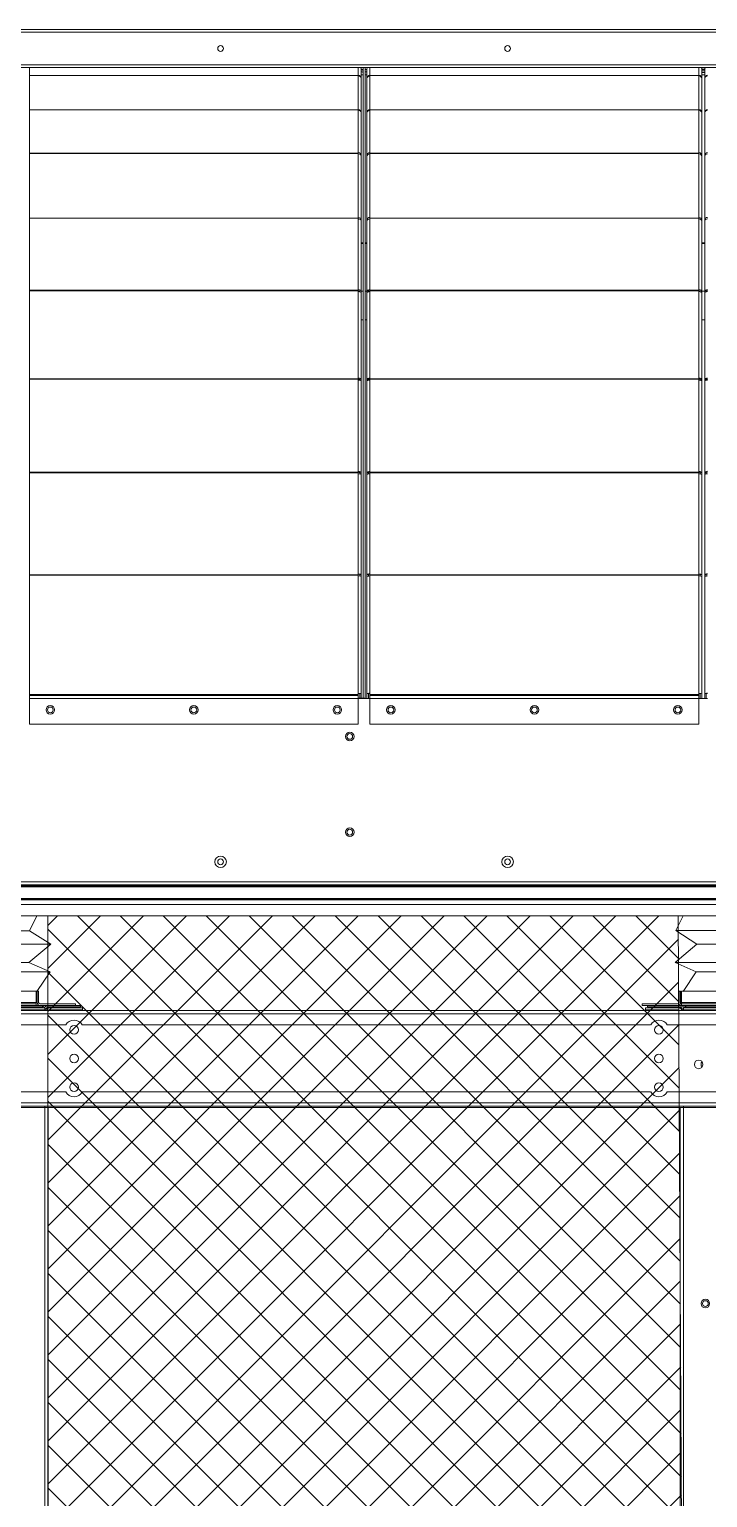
# Model space of a CAD drawing. Header units: millimetres. Extents: x 22763 to 52170, y 15948 to 36743.
# Drawn here: x 43214 to 43923, y 24996 to 26530 of the extents above; entities that cross this region are included whole.
import ezdxf

# ---------------------------------------------------------------- set-up
doc = ezdxf.new("R2010")
doc.units = ezdxf.units.MM

# ---------------------------------------------------------------- blocks, each defined once
blk = doc.blocks.new('3753456')
at = {"color": 0, "lineweight": 5}
for p, q in [((337590.2, 91235.5), (337597.8, 91251)), ((337612.3, 91221.4), (337590.2, 91235.5)), ((337589.4, 91202.2), (337612.3, 91221.4)), ((337611.6, 91192.6), (337589.4, 91202.2)), ((337597.8, 91172), (337611.6, 91192.6))]:
    blk.add_line(p, q, dxfattribs=at)
blk = doc.blocks.new('45735')
at = {"color": 0, "lineweight": 5}
for p, q in [((339300, 91099.7), (338517, 91099.7)), ((338539.1, 91085.6), (339322.1, 91085.6)), ((338516.2, 91066.4), (339299.2, 91066.4)), ((339321.4, 91056.8), (338538.4, 91056.8))]:
    blk.add_line(p, q, dxfattribs=at)
for p in [(926.8, -135.8), (1709.8, -135.8)]:
    blk.add_blockref('3753456', p, dxfattribs=at)
blk = doc.blocks.new('2')
at = {"lineweight": 5}
h = blk.add_hatch(dxfattribs=at)
h.set_pattern_fill('ANSI37', scale=10)
h.set_pattern_definition([(45, (-991384.25, -464684.997), (-22.4506403, 22.4506403), []), (135, (-991384.25, -464684.997), (-22.4506403, -22.4506403), [])])
h.paths.add_polyline_path([(43902.5, 23682), (43892, 25604.2), (43233.1, 25604.2), (43233.1, 23682)])
at = {"color": 7, "lineweight": 20}
for p, q in [((45016.5, 26530.4), (42110.7, 26530.4)), ((45016.5, 26527.3), (42110.7, 26527.3)), ((45019.6, 26493.5), (42107.6, 26493.5)), ((45019.6, 26490.4), (42107.6, 26490.4)), ((45018, 25635.5), (42109.2, 25635.5)), ((42110.7, 25639.6), (45016.5, 25639.6)), ((42110.7, 25636.5), (45016.5, 25636.5)), ((45019.6, 25621), (42107.6, 25621)), ((45018, 25634.4), (42109.2, 25634.4)), ((42109.2, 25622.3), (45018, 25622.3)), ((42109.2, 25621.3), (45018, 25621.3)), ((45019.6, 25616.1), (42107.6, 25616.1)), ((42107.6, 25604.2), (45019.6, 25604.2)), ((42401.3, 25505.2), (44725.9, 25505.2)), ((42401.3, 25501.7), (44725.9, 25501.7)), ((44725.9, 25408.7), (42401.3, 25408.7)), ((44725.9, 25405.2), (42401.3, 25405.2)), ((43229.9, 23990.5), (43229.9, 25405.2)), ((43897.3, 23990.5), (43897.3, 25405.2)), ((44627.9, 25404), (42440.3, 25404)), ((43233.4, 23990.5), (43233.4, 25404)), ((43893.8, 23990.5), (43893.8, 25404))]:
    blk.add_line(p, q, dxfattribs=at)
at = {"color": 7, "lineweight": 20, "ltscale": 0.004468}
for p, q in [((43213.7, 26482.4), (43213.7, 26490.4)), ((43557.5, 26490.4), (43557.5, 26482.4)), ((43569.7, 26482.4), (43569.7, 26490.4)), ((43913.5, 26490.4), (43913.5, 26482.4))]:
    blk.add_line(p, q, dxfattribs=at)
at = {"color": 7, "lineweight": 20, "ltscale": 5.06378e-05}
for p, q in [((43213.7, 26482.4), (43213.7, 26482.3)), ((43557.5, 26482.4), (43557.5, 26482.3)), ((43569.7, 26482.4), (43569.7, 26482.3)), ((43913.5, 26482.4), (43913.5, 26482.3))]:
    blk.add_line(p, q, dxfattribs=at)
at = {"color": 7, "lineweight": 20, "ltscale": 0.191}
for p, q in [((43213.7, 26482.3), (43557.5, 26482.3)), ((43213.7, 26482.1), (43557.5, 26482.1)), ((43569.7, 26482.3), (43913.5, 26482.3)), ((43569.7, 26482.1), (43913.5, 26482.1)), ((43213.7, 26446.4), (43557.5, 26446.4)), ((43213.7, 26446.3), (43557.5, 26446.3)), ((43569.7, 26446.4), (43913.5, 26446.4)), ((43569.7, 26446.3), (43913.5, 26446.3)), ((43213.7, 26401.2), (43557.5, 26401.2)), ((43213.7, 26400.8), (43557.5, 26400.8)), ((43569.7, 26401.2), (43913.5, 26401.2)), ((43569.7, 26400.8), (43913.5, 26400.8)), ((43213.7, 26333.2), (43557.5, 26333.2)), ((43213.7, 26333), (43557.5, 26333)), ((43569.7, 26333.2), (43913.5, 26333.2)), ((43569.7, 26333), (43913.5, 26333)), ((43213.7, 26257.8), (43557.5, 26257.8)), ((43213.7, 26257.3), (43557.5, 26257.3)), ((43569.7, 26257.8), (43913.5, 26257.8)), ((43569.7, 26257.3), (43913.5, 26257.3)), ((43213.7, 26165.1), (43557.5, 26165.1)), ((43213.7, 26164.9), (43557.5, 26164.9)), ((43569.7, 26165.1), (43913.5, 26165.1)), ((43569.7, 26164.9), (43913.5, 26164.9)), ((43213.7, 26067.8), (43557.5, 26067.8)), ((43213.7, 26067.1), (43557.5, 26067.1)), ((43569.7, 26067.8), (43913.5, 26067.8)), ((43569.7, 26067.1), (43913.5, 26067.1)), ((43213.7, 25960.5), (43557.5, 25960.5)), ((43213.7, 25960.3), (43557.5, 25960.3)), ((43569.7, 25960.5), (43913.5, 25960.5)), ((43569.7, 25960.3), (43913.5, 25960.3)), ((43557.5, 25835.6), (43213.7, 25835.6)), ((43213.7, 25834.3), (43557.5, 25834.3)), ((43913.5, 25835.6), (43569.7, 25835.6)), ((43569.7, 25834.3), (43913.5, 25834.3)), ((43213.7, 25831.2), (43557.5, 25831.2)), ((43569.7, 25831.2), (43913.5, 25831.2)), ((43213.7, 25804.3), (43557.5, 25804.3)), ((43569.7, 25804.3), (43913.5, 25804.3))]:
    blk.add_line(p, q, dxfattribs=at)
at = {"color": 7, "lineweight": 20, "ltscale": 8.68979e-05}
for p, q in [((43213.7, 26482.1), (43213.7, 26482.3)), ((43557.5, 26482.1), (43557.5, 26482.3)), ((43569.7, 26482.1), (43569.7, 26482.3)), ((43913.5, 26482.1), (43913.5, 26482.3))]:
    blk.add_line(p, q, dxfattribs=at)
at = {"color": 7, "lineweight": 20, "ltscale": 0.000182321}
for p, q in [((43213.7, 26481.8), (43213.7, 26482.1)), ((43557.5, 26481.8), (43557.5, 26482.1)), ((43569.7, 26481.8), (43569.7, 26482.1)), ((43913.5, 26481.8), (43913.5, 26482.1))]:
    blk.add_line(p, q, dxfattribs=at)
at = {"color": 7, "lineweight": 20, "ltscale": 0.019501}
for p, q in [((43213.7, 26446.7), (43213.7, 26481.8)), ((43557.5, 26481.8), (43557.5, 26446.7)), ((43560.6, 26478.9), (43560.6, 26443.7)), ((43566.6, 26443.7), (43566.6, 26478.9)), ((43569.7, 26446.7), (43569.7, 26481.8)), ((43913.5, 26481.8), (43913.5, 26446.7)), ((43916.6, 26478.9), (43916.6, 26443.7)), ((43919.6, 26443.7), (43919.6, 26478.9))]:
    blk.add_line(p, q, dxfattribs=at)
at = {"color": 7, "lineweight": 20, "ltscale": 5.01906e-05}
for p, q in [((43560.6, 26489), (43560.6, 26489.1)), ((43916.6, 26489), (43916.6, 26489.1))]:
    blk.add_line(p, q, dxfattribs=at)
at = {"color": 7, "lineweight": 20, "ltscale": 0.005416}
for p, q in [((43560.6, 26489), (43560.6, 26479.3)), ((43566.6, 26479.3), (43566.6, 26489)), ((43916.6, 26489), (43916.6, 26479.3)), ((43919.6, 26479.3), (43919.6, 26489))]:
    blk.add_line(p, q, dxfattribs=at)
at = {"color": 7, "lineweight": 20, "ltscale": 0.001111}
for p, q in [((43560.6, 26488.4), (43562.6, 26488.4)), ((43564.6, 26488.4), (43566.6, 26488.4)), ((43564.6, 26485.9), (43566.6, 26485.9)), ((43560.6, 26226.8), (43562.6, 26226.8)), ((43564.6, 26226.8), (43566.6, 26226.8)), ((43229.9, 25506), (43229.9, 25508)), ((43269.4, 25506), (43269.4, 25508)), ((43857.8, 25506), (43857.8, 25508)), ((43897.3, 25506), (43897.3, 25508))]:
    blk.add_line(p, q, dxfattribs=at)
at = {"color": 7, "lineweight": 20, "ltscale": 0.000277946}
for p, q in [((43560.6, 26488), (43561.1, 26488)), ((43560.6, 26486), (43561.1, 26486))]:
    blk.add_line(p, q, dxfattribs=at)
at = {"color": 7, "lineweight": 20, "ltscale": 0.000550281}
blk.add_line((43560.6, 26485.9), (43561.6, 26485.9), dxfattribs=at)
at = {"color": 7, "lineweight": 20, "ltscale": 0.001112}
for p, q in [((43560.6, 26482.8), (43562.6, 26482.8)), ((43560.6, 26307.4), (43562.6, 26307.4)), ((43560.6, 26306.8), (43562.6, 26306.8)), ((43560.6, 26257), (43562.6, 26257)), ((43560.6, 26256.7), (43562.6, 26256.7))]:
    blk.add_line(p, q, dxfattribs=at)
at = {"color": 7, "lineweight": 20, "ltscale": 1.77147e-05}
for p, q in [((43560.6, 26479.3), (43560.6, 26479.3)), ((43916.6, 26479.3), (43916.6, 26479.3))]:
    blk.add_line(p, q, dxfattribs=at)
at = {"color": 7, "lineweight": 20, "ltscale": 0.020143}
for p, q in [((43560.6, 26443), (43560.6, 26479.3)), ((43916.6, 26443), (43916.6, 26479.3))]:
    blk.add_line(p, q, dxfattribs=at)
at = {"color": 7, "lineweight": 20, "ltscale": 0.366025}
for p, q in [((43562.6, 26490.4), (43562.6, 25831.6)), ((43564.6, 26490.4), (43564.6, 25831.6))]:
    blk.add_line(p, q, dxfattribs=at)
at = {"color": 7, "lineweight": 20, "ltscale": 0.00111}
for p, q in [((43564.6, 26482.8), (43566.6, 26482.8)), ((43564.6, 26307.4), (43566.6, 26307.4)), ((43564.6, 26306.8), (43566.6, 26306.8)), ((43564.6, 26257), (43566.6, 26257)), ((43564.6, 26256.7), (43566.6, 26256.7))]:
    blk.add_line(p, q, dxfattribs=at)
at = {"color": 7, "lineweight": 20, "ltscale": 4.85921e-05}
for p, q in [((43566.6, 26489), (43566.6, 26489.1)), ((43919.6, 26489), (43919.6, 26489.1))]:
    blk.add_line(p, q, dxfattribs=at)
at = {"color": 7, "lineweight": 20, "ltscale": 1.77131e-05}
for p, q in [((43566.6, 26479.3), (43566.6, 26479.3)), ((43919.6, 26479.3), (43919.6, 26479.3))]:
    blk.add_line(p, q, dxfattribs=at)
at = {"color": 7, "lineweight": 20, "ltscale": 0.000231544}
for p, q in [((43566.6, 26478.9), (43566.6, 26479.3)), ((43919.6, 26478.9), (43919.6, 26479.3))]:
    blk.add_line(p, q, dxfattribs=at)
at = {"color": 7, "lineweight": 20, "ltscale": 0.001667}
for p, q in [((43919.6, 26488.8), (43916.6, 26488.8)), ((43916.6, 26488.4), (43919.6, 26488.4)), ((43919.6, 26486.9), (43916.6, 26486.9)), ((43919.6, 26485.3), (43916.6, 26485.3)), ((43916.6, 26482.8), (43919.6, 26482.8)), ((43916.6, 26307.4), (43919.6, 26307.4)), ((43916.6, 26306.8), (43919.6, 26306.8)), ((43916.6, 26257), (43919.6, 26257)), ((43916.6, 26256.7), (43919.6, 26256.7)), ((43916.6, 26226.8), (43919.6, 26226.8))]:
    blk.add_line(p, q, dxfattribs=at)
at = {"color": 7, "lineweight": 20, "ltscale": 0.000181183}
for p, q in [((43213.7, 26446.4), (43213.7, 26446.7)), ((43557.5, 26446.4), (43557.5, 26446.7)), ((43569.7, 26446.4), (43569.7, 26446.7)), ((43913.5, 26446.4), (43913.5, 26446.7))]:
    blk.add_line(p, q, dxfattribs=at)
at = {"color": 7, "lineweight": 20, "ltscale": 5.76158e-05}
for p, q in [((43213.7, 26446.3), (43213.7, 26446.4)), ((43557.5, 26446.3), (43557.5, 26446.4)), ((43569.7, 26446.3), (43569.7, 26446.4)), ((43913.5, 26446.3), (43913.5, 26446.4))]:
    blk.add_line(p, q, dxfattribs=at)
at = {"color": 7, "lineweight": 20, "ltscale": 0.000228135}
for p, q in [((43213.7, 26445.8), (43213.7, 26446.3)), ((43557.5, 26445.8), (43557.5, 26446.3)), ((43569.7, 26445.8), (43569.7, 26446.3)), ((43913.5, 26445.8), (43913.5, 26446.3))]:
    blk.add_line(p, q, dxfattribs=at)
at = {"color": 7, "lineweight": 20, "ltscale": 0.024554}
for p, q in [((43213.7, 26401.6), (43213.7, 26445.8)), ((43557.5, 26445.8), (43557.5, 26401.6)), ((43560.6, 26443), (43560.6, 26398.8)), ((43566.6, 26398.8), (43566.6, 26443)), ((43569.7, 26401.6), (43569.7, 26445.8)), ((43913.5, 26445.8), (43913.5, 26401.6)), ((43916.6, 26443), (43916.6, 26398.8)), ((43919.6, 26398.8), (43919.6, 26443))]:
    blk.add_line(p, q, dxfattribs=at)
at = {"color": 7, "lineweight": 20, "ltscale": 5.95243e-05}
for p, q in [((43560.5, 26443.7), (43560.6, 26443.7)), ((43916.5, 26443.7), (43916.6, 26443.7))]:
    blk.add_line(p, q, dxfattribs=at)
at = {"color": 7, "lineweight": 20, "ltscale": 0.019078}
for p, q in [((43560.6, 26409.4), (43560.6, 26443.7)), ((43916.6, 26409.4), (43916.6, 26443.7))]:
    blk.add_line(p, q, dxfattribs=at)
at = {"color": 7, "lineweight": 20, "ltscale": 5.95226e-05}
for p, q in [((43566.7, 26443.7), (43566.6, 26443.7)), ((43919.7, 26443.7), (43919.6, 26443.7))]:
    blk.add_line(p, q, dxfattribs=at)
at = {"color": 7, "lineweight": 20, "ltscale": 0.000407997}
for p, q in [((43566.6, 26443), (43566.6, 26443.7)), ((43919.6, 26443), (43919.6, 26443.7))]:
    blk.add_line(p, q, dxfattribs=at)
at = {"color": 7, "lineweight": 20, "ltscale": 0.000229568}
for p, q in [((43213.7, 26401.2), (43213.7, 26401.6)), ((43557.5, 26401.2), (43557.5, 26401.6)), ((43569.7, 26401.2), (43569.7, 26401.6)), ((43913.5, 26401.2), (43913.5, 26401.6))]:
    blk.add_line(p, q, dxfattribs=at)
at = {"color": 7, "lineweight": 20, "ltscale": 0.000214269}
for p, q in [((43213.7, 26400.8), (43213.7, 26401.2)), ((43557.5, 26400.8), (43557.5, 26401.2)), ((43569.7, 26400.8), (43569.7, 26401.2)), ((43913.5, 26400.8), (43913.5, 26401.2))]:
    blk.add_line(p, q, dxfattribs=at)
at = {"color": 7, "lineweight": 20, "ltscale": 0.000344851}
for p, q in [((43213.7, 26400.2), (43213.7, 26400.8)), ((43557.5, 26400.2), (43557.5, 26400.8)), ((43569.7, 26400.2), (43569.7, 26400.8)), ((43913.5, 26400.2), (43913.5, 26400.8))]:
    blk.add_line(p, q, dxfattribs=at)
at = {"color": 7, "lineweight": 20, "ltscale": 0.036885}
for p, q in [((43213.7, 26333.8), (43213.7, 26400.2)), ((43557.5, 26400.2), (43557.5, 26333.8)), ((43560.6, 26397.8), (43560.6, 26331.4)), ((43566.6, 26331.4), (43566.6, 26397.8)), ((43569.7, 26333.8), (43569.7, 26400.2)), ((43913.5, 26400.2), (43913.5, 26333.8)), ((43916.6, 26397.8), (43916.6, 26331.4)), ((43919.6, 26331.4), (43919.6, 26397.8))]:
    blk.add_line(p, q, dxfattribs=at)
at = {"color": 7, "lineweight": 20, "ltscale": 0.000162064}
for p, q in [((43560.3, 26398.8), (43560.6, 26398.8)), ((43566.9, 26398.8), (43566.6, 26398.8)), ((43916.3, 26398.8), (43916.6, 26398.8)), ((43919.9, 26398.8), (43919.6, 26398.8))]:
    blk.add_line(p, q, dxfattribs=at)
at = {"color": 7, "lineweight": 20, "ltscale": 0.017676}
for p, q in [((43560.6, 26367), (43560.6, 26398.8)), ((43916.6, 26367), (43916.6, 26398.8))]:
    blk.add_line(p, q, dxfattribs=at)
at = {"color": 7, "lineweight": 20, "ltscale": 0.000573504}
for p, q in [((43566.6, 26397.8), (43566.6, 26398.8)), ((43919.6, 26397.8), (43919.6, 26398.8))]:
    blk.add_line(p, q, dxfattribs=at)
at = {"color": 7, "lineweight": 20, "ltscale": 0.000342699}
for p, q in [((43213.7, 26333.2), (43213.7, 26333.8)), ((43557.5, 26333.2), (43557.5, 26333.8)), ((43569.7, 26333.2), (43569.7, 26333.8)), ((43913.5, 26333.2), (43913.5, 26333.8))]:
    blk.add_line(p, q, dxfattribs=at)
at = {"color": 7, "lineweight": 20, "ltscale": 0.000101871}
for p, q in [((43213.7, 26333), (43213.7, 26333.2)), ((43557.5, 26333), (43557.5, 26333.2)), ((43569.7, 26333), (43569.7, 26333.2)), ((43913.5, 26333), (43913.5, 26333.2))]:
    blk.add_line(p, q, dxfattribs=at)
at = {"color": 7, "lineweight": 20, "ltscale": 0.00038102}
for p, q in [((43213.7, 26333), (43213.7, 26332.3)), ((43557.5, 26333), (43557.5, 26332.3)), ((43569.7, 26333), (43569.7, 26332.3)), ((43913.5, 26333), (43913.5, 26332.3))]:
    blk.add_line(p, q, dxfattribs=at)
at = {"color": 7, "lineweight": 20, "ltscale": 0.041009}
for p, q in [((43213.7, 26258.5), (43213.7, 26332.3)), ((43557.5, 26332.3), (43557.5, 26258.5)), ((43560.6, 26330.1), (43560.6, 26256.3)), ((43566.6, 26256.3), (43566.6, 26330.1)), ((43569.7, 26258.5), (43569.7, 26332.3)), ((43913.5, 26332.3), (43913.5, 26258.5)), ((43916.6, 26330.1), (43916.6, 26256.3)), ((43919.6, 26256.3), (43919.6, 26330.1))]:
    blk.add_line(p, q, dxfattribs=at)
at = {"color": 7, "lineweight": 20, "ltscale": 0.000315481}
for p, q in [((43560, 26331.4), (43560.6, 26331.4)), ((43567.2, 26331.4), (43566.6, 26331.4)), ((43916, 26331.4), (43916.6, 26331.4)), ((43920.2, 26331.4), (43919.6, 26331.4))]:
    blk.add_line(p, q, dxfattribs=at)
at = {"color": 7, "lineweight": 20, "ltscale": 0.015571}
for p, q in [((43560.6, 26303.4), (43560.6, 26331.4)), ((43916.6, 26303.4), (43916.6, 26331.4))]:
    blk.add_line(p, q, dxfattribs=at)
at = {"color": 7, "lineweight": 20, "ltscale": 0.000722932}
for p, q in [((43566.6, 26330.1), (43566.6, 26331.4)), ((43919.6, 26330.1), (43919.6, 26331.4))]:
    blk.add_line(p, q, dxfattribs=at)
at = {"color": 7, "lineweight": 20, "ltscale": 0.000383413}
for p, q in [((43213.7, 26258.5), (43213.7, 26257.8)), ((43557.5, 26258.5), (43557.5, 26257.8)), ((43569.7, 26258.5), (43569.7, 26257.8)), ((43913.5, 26258.5), (43913.5, 26257.8))]:
    blk.add_line(p, q, dxfattribs=at)
at = {"color": 7, "lineweight": 20, "ltscale": 0.000318226}
for p, q in [((43213.7, 26257.3), (43213.7, 26257.8)), ((43557.5, 26257.3), (43557.5, 26257.8)), ((43569.7, 26257.3), (43569.7, 26257.8)), ((43913.5, 26257.3), (43913.5, 26257.8))]:
    blk.add_line(p, q, dxfattribs=at)
at = {"color": 7, "lineweight": 20, "ltscale": 0.000469699}
for p, q in [((43213.7, 26257.3), (43213.7, 26256.4)), ((43557.5, 26257.3), (43557.5, 26256.4)), ((43569.7, 26257.3), (43569.7, 26256.4)), ((43913.5, 26257.3), (43913.5, 26256.4))]:
    blk.add_line(p, q, dxfattribs=at)
at = {"color": 7, "lineweight": 20, "ltscale": 0.050238}
for p, q in [((43213.7, 26166), (43213.7, 26256.4)), ((43557.5, 26256.4), (43557.5, 26166)), ((43560.6, 26254.7), (43560.6, 26164.3)), ((43566.6, 26164.3), (43566.6, 26254.7)), ((43569.7, 26166), (43569.7, 26256.4)), ((43913.5, 26256.4), (43913.5, 26166)), ((43916.6, 26254.7), (43916.6, 26164.3)), ((43919.6, 26164.3), (43919.6, 26254.7))]:
    blk.add_line(p, q, dxfattribs=at)
at = {"color": 7, "lineweight": 20, "ltscale": 0.000523852}
for p, q in [((43557.5, 26257.4), (43557.5, 26256.4)), ((43913.5, 26257.4), (43913.5, 26256.4))]:
    blk.add_line(p, q, dxfattribs=at)
at = {"color": 7, "lineweight": 20, "ltscale": 0.000888889}
for p, q in [((43559, 26256.3), (43560.6, 26256.3)), ((43568.2, 26256.3), (43566.6, 26256.3)), ((43915, 26256.3), (43916.6, 26256.3)), ((43921.2, 26256.3), (43919.6, 26256.3)), ((43559, 26164.3), (43560.6, 26164.3)), ((43568.2, 26164.3), (43566.6, 26164.3)), ((43915, 26164.3), (43916.6, 26164.3)), ((43921.2, 26164.3), (43919.6, 26164.3)), ((43559, 26067.2), (43560.6, 26067.2)), ((43568.2, 26067.2), (43566.6, 26067.2)), ((43915, 26067.2), (43916.6, 26067.2)), ((43921.2, 26067.2), (43919.6, 26067.2)), ((43559, 25960.8), (43560.6, 25960.8)), ((43568.2, 25960.8), (43566.6, 25960.8)), ((43915, 25960.8), (43916.6, 25960.8)), ((43921.2, 25960.8), (43919.6, 25960.8)), ((43220.8, 25512.2), (43220.8, 25510.6)), ((43221.8, 25525.6), (43223.4, 25525.6)), ((43261.8, 25512.2), (43261.8, 25510.6)), ((43854.4, 25512.2), (43854.4, 25510.6)), ((43894.4, 25525.6), (43892.8, 25525.6)), ((43895.4, 25512.2), (43895.4, 25510.6)), ((43227.3, 25509), (43227.3, 25510.6)), ((43230.4, 25510.6), (43230.4, 25509)), ((43267.3, 25509), (43267.3, 25510.6)), ((43859.9, 25510.6), (43859.9, 25509)), ((43898.3, 25509), (43899.9, 25509)), ((43899.9, 25509), (43899.9, 25510.6))]:
    blk.add_line(p, q, dxfattribs=at)
at = {"color": 7, "lineweight": 20, "ltscale": 3.37381e-05}
for p, q in [((43559, 26256.2), (43559, 26256.3)), ((43568.2, 26256.2), (43568.2, 26256.3)), ((43915, 26256.2), (43915, 26256.3)), ((43921.2, 26256.2), (43921.2, 26256.3))]:
    blk.add_line(p, q, dxfattribs=at)
at = {"color": 7, "lineweight": 20, "ltscale": 0.01323}
for p, q in [((43560.6, 26232.5), (43560.6, 26256.3)), ((43916.6, 26232.5), (43916.6, 26256.3))]:
    blk.add_line(p, q, dxfattribs=at)
at = {"color": 7, "lineweight": 20, "ltscale": 0.000852754}
for p, q in [((43566.6, 26254.7), (43566.6, 26256.3)), ((43919.6, 26254.7), (43919.6, 26256.3))]:
    blk.add_line(p, q, dxfattribs=at)
at = {"color": 7, "lineweight": 20, "ltscale": 0.000466768}
for p, q in [((43213.7, 26166), (43213.7, 26165.1)), ((43557.5, 26166), (43557.5, 26165.1)), ((43569.7, 26166), (43569.7, 26165.1)), ((43913.5, 26166), (43913.5, 26165.1))]:
    blk.add_line(p, q, dxfattribs=at)
at = {"color": 7, "lineweight": 20, "ltscale": 0.000134994}
for p, q in [((43213.7, 26164.9), (43213.7, 26165.1)), ((43557.5, 26164.9), (43557.5, 26165.1)), ((43569.7, 26164.9), (43569.7, 26165.1)), ((43913.5, 26164.9), (43913.5, 26165.1))]:
    blk.add_line(p, q, dxfattribs=at)
at = {"color": 7, "lineweight": 20, "ltscale": 0.000492271}
for p, q in [((43213.7, 26164.9), (43213.7, 26164)), ((43557.5, 26164.9), (43557.5, 26164)), ((43569.7, 26164.9), (43569.7, 26164)), ((43913.5, 26164.9), (43913.5, 26164))]:
    blk.add_line(p, q, dxfattribs=at)
at = {"color": 7, "lineweight": 20, "ltscale": 0.052983}
for p, q in [((43213.7, 26068.6), (43213.7, 26164)), ((43557.5, 26164), (43557.5, 26068.6)), ((43560.6, 26162.6), (43560.6, 26067.2)), ((43566.6, 26067.2), (43566.6, 26162.6)), ((43569.7, 26068.6), (43569.7, 26164)), ((43913.5, 26164), (43913.5, 26068.6)), ((43916.6, 26162.6), (43916.6, 26067.2)), ((43919.6, 26067.2), (43919.6, 26162.6))]:
    blk.add_line(p, q, dxfattribs=at)
at = {"color": 7, "lineweight": 20, "ltscale": 0.000610792}
for p, q in [((43557.5, 26165.1), (43557.5, 26164)), ((43913.5, 26165.1), (43913.5, 26164))]:
    blk.add_line(p, q, dxfattribs=at)
at = {"color": 7, "lineweight": 20, "ltscale": 0.000257803}
for p, q in [((43559, 26163.8), (43559, 26164.3)), ((43568.2, 26163.8), (43568.2, 26164.3)), ((43915, 26163.8), (43915, 26164.3)), ((43921.2, 26163.8), (43921.2, 26164.3))]:
    blk.add_line(p, q, dxfattribs=at)
at = {"color": 7, "lineweight": 20, "ltscale": 0.010363}
for p, q in [((43560.6, 26145.7), (43560.6, 26164.3)), ((43916.6, 26145.7), (43916.6, 26164.3))]:
    blk.add_line(p, q, dxfattribs=at)
at = {"color": 7, "lineweight": 20, "ltscale": 0.000958765}
for p, q in [((43566.6, 26162.6), (43566.6, 26164.3)), ((43919.6, 26162.6), (43919.6, 26164.3))]:
    blk.add_line(p, q, dxfattribs=at)
at = {"color": 7, "lineweight": 20, "ltscale": 0.000495362}
for p, q in [((43213.7, 26068.6), (43213.7, 26067.8)), ((43557.5, 26068.6), (43557.5, 26067.8)), ((43569.7, 26068.6), (43569.7, 26067.8)), ((43913.5, 26068.6), (43913.5, 26067.8))]:
    blk.add_line(p, q, dxfattribs=at)
at = {"color": 7, "lineweight": 20, "ltscale": 0.000387411}
for p, q in [((43213.7, 26067.1), (43213.7, 26067.8)), ((43557.5, 26067.1), (43557.5, 26067.8)), ((43569.7, 26067.1), (43569.7, 26067.8)), ((43913.5, 26067.1), (43913.5, 26067.8))]:
    blk.add_line(p, q, dxfattribs=at)
at = {"color": 7, "lineweight": 20, "ltscale": 0.000543222}
for p, q in [((43213.7, 26067.1), (43213.7, 26066.1)), ((43557.5, 26067.1), (43557.5, 26066.1)), ((43569.7, 26067.1), (43569.7, 26066.1)), ((43913.5, 26067.1), (43913.5, 26066.1))]:
    blk.add_line(p, q, dxfattribs=at)
at = {"color": 7, "lineweight": 20, "ltscale": 0.058102}
for p, q in [((43213.7, 25961.5), (43213.7, 26066.1)), ((43557.5, 26066.1), (43557.5, 25961.5)), ((43560.6, 26065.3), (43560.6, 25960.8)), ((43566.6, 25960.8), (43566.6, 26065.3)), ((43569.7, 25961.5), (43569.7, 26066.1)), ((43913.5, 26066.1), (43913.5, 25961.5)), ((43916.6, 26065.3), (43916.6, 25960.8)), ((43919.6, 25960.8), (43919.6, 26065.3))]:
    blk.add_line(p, q, dxfattribs=at)
at = {"color": 7, "lineweight": 20, "ltscale": 0.001012}
for p, q in [((43557.5, 26067.9), (43557.5, 26066.1)), ((43913.5, 26067.9), (43913.5, 26066.1))]:
    blk.add_line(p, q, dxfattribs=at)
at = {"color": 7, "lineweight": 20, "ltscale": 0.000676388}
for p, q in [((43559, 26066), (43559, 26067.2)), ((43568.2, 26066), (43568.2, 26067.2)), ((43915, 26066), (43915, 26067.2)), ((43921.2, 26066), (43921.2, 26067.2))]:
    blk.add_line(p, q, dxfattribs=at)
at = {"color": 7, "lineweight": 20, "ltscale": 0.007338}
for p, q in [((43560.6, 26054), (43560.6, 26067.2)), ((43916.6, 26054), (43916.6, 26067.2))]:
    blk.add_line(p, q, dxfattribs=at)
at = {"color": 7, "lineweight": 20, "ltscale": 0.001039}
for p, q in [((43566.6, 26065.3), (43566.6, 26067.2)), ((43919.6, 26065.3), (43919.6, 26067.2))]:
    blk.add_line(p, q, dxfattribs=at)
at = {"color": 7, "lineweight": 20, "ltscale": 0.000539832}
for p, q in [((43213.7, 25961.5), (43213.7, 25960.5)), ((43557.5, 25961.5), (43557.5, 25960.5)), ((43569.7, 25961.5), (43569.7, 25960.5)), ((43913.5, 25961.5), (43913.5, 25960.5))]:
    blk.add_line(p, q, dxfattribs=at)
at = {"color": 7, "lineweight": 20, "ltscale": 0.000153368}
for p, q in [((43213.7, 25960.3), (43213.7, 25960.5)), ((43557.5, 25960.3), (43557.5, 25960.5)), ((43569.7, 25960.3), (43569.7, 25960.5)), ((43913.5, 25960.3), (43913.5, 25960.5))]:
    blk.add_line(p, q, dxfattribs=at)
at = {"color": 7, "lineweight": 20, "ltscale": 0.00054973}
for p, q in [((43213.7, 25960.3), (43213.7, 25959.3)), ((43557.5, 25960.3), (43557.5, 25959.3)), ((43569.7, 25960.3), (43569.7, 25959.3)), ((43913.5, 25960.3), (43913.5, 25959.3))]:
    blk.add_line(p, q, dxfattribs=at)
at = {"color": 7, "lineweight": 20, "ltscale": 0.068058}
for p, q in [((43213.7, 25836.8), (43213.7, 25959.3)), ((43557.5, 25959.3), (43557.5, 25836.8)), ((43560.6, 25958.8), (43560.6, 25836.3)), ((43566.6, 25836.3), (43566.6, 25958.8)), ((43569.7, 25836.8), (43569.7, 25959.3)), ((43913.5, 25959.3), (43913.5, 25836.8)), ((43916.6, 25958.8), (43916.6, 25836.3)), ((43919.6, 25836.3), (43919.6, 25958.8))]:
    blk.add_line(p, q, dxfattribs=at)
at = {"color": 7, "lineweight": 20, "ltscale": 0.001029}
for p, q in [((43557.5, 25961.1), (43557.5, 25959.3)), ((43913.5, 25961.1), (43913.5, 25959.3))]:
    blk.add_line(p, q, dxfattribs=at)
at = {"color": 7, "lineweight": 20, "ltscale": 0.000861584}
for p, q in [((43559, 25959.2), (43559, 25960.8)), ((43568.2, 25959.2), (43568.2, 25960.8)), ((43915, 25959.2), (43915, 25960.8)), ((43921.2, 25959.2), (43921.2, 25960.8))]:
    blk.add_line(p, q, dxfattribs=at)
at = {"color": 7, "lineweight": 20, "ltscale": 0.004022}
for p, q in [((43560.6, 25953.5), (43560.6, 25960.8)), ((43916.6, 25953.5), (43916.6, 25960.8))]:
    blk.add_line(p, q, dxfattribs=at)
at = {"color": 7, "lineweight": 20, "ltscale": 0.00109}
for p, q in [((43566.6, 25958.8), (43566.6, 25960.8)), ((43919.6, 25958.8), (43919.6, 25960.8))]:
    blk.add_line(p, q, dxfattribs=at)
at = {"color": 7, "lineweight": 20, "ltscale": 0.000665626}
for p, q in [((43213.7, 25836.8), (43213.7, 25835.6)), ((43557.5, 25836.8), (43557.5, 25835.6)), ((43569.7, 25836.8), (43569.7, 25835.6)), ((43913.5, 25836.8), (43913.5, 25835.6))]:
    blk.add_line(p, q, dxfattribs=at)
at = {"color": 7, "lineweight": 20, "ltscale": 0.000707283}
for p, q in [((43213.7, 25835.6), (43213.7, 25834.3)), ((43557.5, 25835.6), (43557.5, 25834.3)), ((43569.7, 25835.6), (43569.7, 25834.3)), ((43913.5, 25835.6), (43913.5, 25834.3))]:
    blk.add_line(p, q, dxfattribs=at)
at = {"color": 7, "lineweight": 20, "ltscale": 0.001722}
for p, q in [((43213.7, 25831.2), (43213.7, 25834.3)), ((43557.5, 25831.2), (43557.5, 25834.3)), ((43569.7, 25831.2), (43569.7, 25834.3)), ((43913.5, 25831.2), (43913.5, 25834.3))]:
    blk.add_line(p, q, dxfattribs=at)
at = {"color": 7, "lineweight": 20, "ltscale": 0.002756}
blk.add_line((43557.5, 25836.5), (43557.5, 25831.6), dxfattribs=at)
at = {"color": 7, "lineweight": 20, "ltscale": 0.00263}
for p, q in [((43559, 25831.6), (43559, 25836.3)), ((43560.6, 25831.6), (43560.6, 25836.3))]:
    blk.add_line(p, q, dxfattribs=at)
at = {"color": 7, "lineweight": 20, "ltscale": 0.002779}
for p, q in [((43566.6, 25831.3), (43566.6, 25836.3)), ((43568.2, 25831.3), (43568.2, 25836.3)), ((43915, 25831.3), (43915, 25836.3)), ((43916.6, 25831.3), (43916.6, 25836.3)), ((43919.6, 25831.3), (43919.6, 25836.3)), ((43921.2, 25831.3), (43921.2, 25836.3))]:
    blk.add_line(p, q, dxfattribs=at)
at = {"color": 7, "lineweight": 20, "ltscale": 0.002905}
blk.add_line((43913.5, 25836.5), (43913.5, 25831.3), dxfattribs=at)
at = {"color": 7, "lineweight": 20, "ltscale": 0.014944}
for p, q in [((43213.7, 25831.2), (43213.7, 25804.3)), ((43557.5, 25804.3), (43557.5, 25831.2)), ((43569.7, 25831.2), (43569.7, 25804.3)), ((43913.5, 25804.3), (43913.5, 25831.2))]:
    blk.add_line(p, q, dxfattribs=at)
at = {"color": 7, "lineweight": 20, "ltscale": 0.002}
blk.add_line((43557.5, 25831.6), (43561.1, 25831.6), dxfattribs=at)
at = {"color": 7, "lineweight": 20, "ltscale": 0.006778}
blk.add_line((43569.7, 25831.3), (43557.5, 25831.3), dxfattribs=at)
at = {"color": 7, "lineweight": 20, "ltscale": 0.000149487}
blk.add_line((43561.1, 25831.3), (43561.1, 25831.6), dxfattribs=at)
at = {"color": 7, "lineweight": 20, "ltscale": 0.001944}
blk.add_line((43564.6, 25831.6), (43561.1, 25831.6), dxfattribs=at)
at = {"color": 7, "lineweight": 20, "ltscale": 0.000149486}
blk.add_line((43564.6, 25831.3), (43564.6, 25831.6), dxfattribs=at)
at = {"color": 7, "lineweight": 20, "ltscale": 0.005111}
blk.add_line((43922.7, 25831.3), (43913.5, 25831.3), dxfattribs=at)
at = {"color": 7, "lineweight": 20, "ltscale": 0.434111}
for p, q in [((42439.4, 25525.6), (43220.8, 25525.6)), ((42439.4, 25513.7), (43220.8, 25513.7)), ((42439.4, 25512.2), (43220.8, 25512.2)), ((43895.4, 25525.6), (44676.8, 25525.6)), ((43895.4, 25512.2), (44676.8, 25512.2)), ((42439.4, 25510.6), (43220.8, 25510.6)), ((43895.4, 25510.6), (44676.8, 25510.6))]:
    blk.add_line(p, q, dxfattribs=at)
at = {"color": 7, "lineweight": 20, "ltscale": 0.000555549}
for p, q in [((43221.8, 25525.6), (43220.8, 25525.6)), ((43221.8, 25513.7), (43220.8, 25513.7))]:
    blk.add_line(p, q, dxfattribs=at)
at = {"color": 7, "lineweight": 20, "ltscale": 0.006611}
for p, q in [((43220.8, 25525.6), (43220.8, 25513.7)), ((43221.8, 25513.7), (43221.8, 25525.6)), ((43223.4, 25513.7), (43223.4, 25525.6)), ((43892.8, 25525.6), (43892.8, 25513.7)), ((43894.4, 25525.6), (43894.4, 25513.7)), ((43895.4, 25513.7), (43895.4, 25525.6))]:
    blk.add_line(p, q, dxfattribs=at)
at = {"color": 7, "lineweight": 20, "ltscale": 0.000833333}
for p, q in [((43220.8, 25512.2), (43220.8, 25513.7)), ((43895.4, 25512.2), (43895.4, 25513.7))]:
    blk.add_line(p, q, dxfattribs=at)
at = {"color": 7, "lineweight": 20, "ltscale": 0.0205}
for p, q in [((43224.9, 25512.2), (43261.8, 25512.2)), ((43854.4, 25512.2), (43891.3, 25512.2)), ((43230.4, 25510.6), (43267.3, 25510.6)), ((43230.4, 25509), (43267.3, 25509)), ((43854.4, 25510.6), (43891.3, 25510.6))]:
    blk.add_line(p, q, dxfattribs=at)
at = {"color": 7, "lineweight": 20, "ltscale": 0.432707}
blk.add_line((43895.4, 25513.7), (44674.3, 25513.7), dxfattribs=at)
at = {"color": 7, "lineweight": 20, "ltscale": 0.435222}
for p, q in [((43227.3, 25510.6), (42443.9, 25510.6)), ((43227.3, 25509), (42443.9, 25509)), ((44683.3, 25510.6), (43899.9, 25510.6)), ((44683.3, 25509), (43899.9, 25509))]:
    blk.add_line(p, q, dxfattribs=at)
at = {"color": 7, "lineweight": 20, "ltscale": 0.032222}
for p, q in [((43229.9, 25508), (43171.9, 25508)), ((43229.9, 25506), (43171.9, 25506)), ((43897.3, 25508), (43955.3, 25508)), ((43897.3, 25506), (43955.3, 25506))]:
    blk.add_line(p, q, dxfattribs=at)
at = {"color": 7, "lineweight": 20, "ltscale": 0.022444}
blk.add_line((43186.9, 25509), (43227.3, 25509), dxfattribs=at)
at = {"color": 7, "lineweight": 20, "ltscale": 0.000361371}
blk.add_line((43223, 25511.2), (43223, 25510.6), dxfattribs=at)
at = {"color": 7, "lineweight": 20, "ltscale": 0.019167}
for p, q in [((43227.3, 25510.6), (43261.8, 25510.6)), ((43269.4, 25508), (43234.9, 25508)), ((43269.4, 25506), (43234.9, 25506)), ((43857.8, 25508), (43892.3, 25508)), ((43857.8, 25506), (43892.3, 25506))]:
    blk.add_line(p, q, dxfattribs=at)
at = {"color": 7, "lineweight": 20, "ltscale": 0.000555547}
for p, q in [((43227.3, 25509), (43227.3, 25508)), ((43898.3, 25508), (43898.3, 25509)), ((43899.9, 25509), (43899.9, 25508))]:
    blk.add_line(p, q, dxfattribs=at)
at = {"color": 7, "lineweight": 20, "ltscale": 0.000215038}
blk.add_line((43228.9, 25510.6), (43228.9, 25510.2), dxfattribs=at)
at = {"color": 7, "lineweight": 20, "ltscale": 0.000814101}
blk.add_line((43228.9, 25510.6), (43230.4, 25510.6), dxfattribs=at)
at = {"color": 7, "lineweight": 20, "ltscale": 0.000444445}
for p, q in [((43229.9, 25506), (43229.9, 25505.2)), ((43897.3, 25506), (43897.3, 25505.2))]:
    blk.add_line(p, q, dxfattribs=at)
at = {"color": 7, "lineweight": 20, "ltscale": 1.33788e-05}
blk.add_line((43230.4, 25509), (43230.4, 25509), dxfattribs=at)
at = {"color": 7, "lineweight": 20, "ltscale": 0.000941895}
blk.add_line((43231.9, 25508), (43231.9, 25506.3), dxfattribs=at)
at = {"color": 7, "lineweight": 20, "ltscale": 0.001627}
blk.add_line((43234.8, 25508), (43231.9, 25508), dxfattribs=at)
at = {"color": 7, "lineweight": 20, "ltscale": 2.56803e-05}
blk.add_line((43234.9, 25506), (43234.8, 25506), dxfattribs=at)
at = {"color": 7, "lineweight": 20, "ltscale": 0.021333}
for p, q in [((43859.9, 25510.6), (43898.3, 25510.6)), ((43898.3, 25509), (43859.9, 25509))]:
    blk.add_line(p, q, dxfattribs=at)
at = {"color": 7, "lineweight": 20, "ltscale": 0.001628}
blk.add_line((43892.4, 25508), (43895.3, 25508), dxfattribs=at)
at = {"color": 7, "lineweight": 20, "ltscale": 0.000943096}
blk.add_line((43895.3, 25508), (43895.3, 25506.3), dxfattribs=at)
at = {"color": 7, "lineweight": 20, "ltscale": 0.026889}
blk.add_line((43899.9, 25509), (43948.3, 25509), dxfattribs=at)
at = {"color": 7, "lineweight": 20, "ltscale": 0.458489}
for p, q in [((43251.7, 25490.2), (42426.4, 25490.2)), ((44705.7, 25490.2), (43880.4, 25490.2)), ((42426.4, 25420.2), (43251.7, 25420.2)), ((43880.4, 25420.2), (44705.7, 25420.2))]:
    blk.add_line(p, q, dxfattribs=at)
at = {"color": 7, "lineweight": 20, "ltscale": 0.330044}
for p, q in [((43863.1, 25490.2), (43269, 25490.2)), ((43269, 25420.2), (43863.1, 25420.2))]:
    blk.add_line(p, q, dxfattribs=at)
at = {"color": 0, "lineweight": 20}
blk.add_lwpolyline([(43233.1, 25604.2), (43892, 25604.2), (43902.5, 23682), (43233.1, 23682)], close=True, dxfattribs=at)
at = {"color": 7, "lineweight": 20}
for centre, radius in [((43413.6, 26510.4), 3), ((43713.6, 26510.4), 3), ((43235.6, 25819.3), 4.5), ((43235.6, 25819.3), 3), ((43385.6, 25819.3), 4.5), ((43385.6, 25819.3), 3), ((43535.6, 25819.3), 4.5), ((43535.6, 25819.3), 3), ((43591.6, 25819.3), 4.5), ((43591.6, 25819.3), 3), ((43741.6, 25819.3), 4.5), ((43741.6, 25819.3), 3), ((43891.6, 25819.3), 4.5), ((43891.6, 25819.3), 3), ((43548.6, 25791.6), 4.5), ((43548.6, 25791.6), 3), ((43548.6, 25691.6), 4.5), ((43548.6, 25691.6), 3), ((43413.6, 25660.6), 6), ((43713.6, 25660.6), 6), ((43413.6, 25660.6), 3), ((43713.6, 25660.6), 3), ((43260.4, 25485.2), 4.5), ((43871.8, 25485.2), 4.5), ((43260.4, 25455.2), 4.5), ((43871.8, 25455.2), 4.5), ((43913.3, 25449), 4.5), ((43260.4, 25425.2), 4.5), ((43871.8, 25425.2), 4.5), ((43920.3, 25199), 4.5), ((43920.3, 25199), 3)]:
    blk.add_circle(centre, radius, dxfattribs=at)
for centre, radius, start, end in [((43561.1, 26484.5), 3.5, 64.6232, 90), ((43561.1, 26484.5), 1.5, 0.5908, 90), ((43561.1, 26484.5), 3.5, 0, 0.4003), ((43557.5, 26295.6), 3.1, 0, 0.8218), ((43913.5, 26295.6), 3.1, 0, 0.8218), ((43557.5, 26072.7), 3.1, 0, 0.7204), ((43913.5, 26072.7), 3.1, 0, 0.7204), ((43224.9, 25513.7), 3.1, 180, 269.6256), ((43224.9, 25513.7), 1.5, 180, 270), ((43891.3, 25513.7), 1.5, 270, 0), ((43891.3, 25513.7), 3.1, 270, 0), ((43230.4, 25507.5), 3.1, 90, 170.7179), ((43230.4, 25507.5), 1.5, 90, 160.5281), ((43233.4, 25504.5), 3.5, 115.377, 168.463), ((43234.9, 25504.5), 3.5, 90, 168.4627), ((43234.9, 25504.5), 1.5, 90, 152.1809), ((43892.3, 25504.5), 3.5, 11.5373, 90), ((43892.3, 25504.5), 1.5, 27.8191, 90), ((43893.8, 25504.5), 3.5, 11.537, 64.6231), ((43898.3, 25509), 1.6, 0, 90), ((43260.4, 25485.2), 10, 29.9997, 150.0003), ((43871.8, 25485.2), 10, 29.9997, 150.0003), ((43920.3, 25449), 4.5, 141.0578, 218.9422), ((43260.4, 25425.2), 10, 210.0003, 329.9997), ((43871.8, 25425.2), 10, 210.0003, 329.9997)]:
    blk.add_arc(centre, radius, start, end, dxfattribs=at)
for centre, major_axis, ratio, start_param, end_param in [((43557.5, 26479.3), (-3.1, 0), 0.995898, 3.141593, 4.712389), ((43557.5, 26478.9), (-3.1, 0), 0.945441, 3.141593, 4.712389), ((43557.5, 26489), (-3.1, 0), 0.995898, 3.141593, 3.605089), ((43557.5, 26489.1), (3.1, 0), 1, 0, 0.429168), ((43569.7, 26489.1), (-3.1, 0), 1, 5.854017, 6.283185), ((43569.7, 26489), (3.1, 0), 0.995898, 2.678096, 3.141593), ((43569.7, 26479.3), (3.1, 0), 0.995898, 1.570796, 3.141593), ((43569.7, 26478.9), (3.1, 0), 0.945441, 1.570796, 3.141593), ((43913.5, 26479.3), (-3.1, 0), 0.995898, 3.141593, 4.712389), ((43913.5, 26478.9), (-3.1, 0), 0.945441, 3.141593, 4.712389), ((43913.5, 26489.1), (3.1, 0), 1, 0, 0.429168), ((43913.5, 26489), (-3.1, 0), 0.995898, 3.141593, 3.605089), ((43922.7, 26489), (3.1, 0), 0.995898, 2.678096, 3.141593), ((43922.7, 26489.1), (-3.1, 0), 1, 5.854017, 6.283185), ((43922.7, 26479.3), (3.1, 0), 0.995898, 1.570796, 3.141593), ((43922.7, 26478.9), (3.1, 0), 0.945441, 1.570796, 3.141593), ((43557.5, 26443.7), (-3.1, 0), 0.945441, 3.141593, 4.712389), ((43557.5, 26443), (-3.1, 0), 0.911987, 3.141593, 4.712389), ((43569.7, 26443.7), (3.1, 0), 0.945441, 1.570796, 3.141593), ((43569.7, 26443), (3.1, 0), 0.911987, 1.570796, 3.141593), ((43913.5, 26443.7), (-3.1, 0), 0.945441, 3.141593, 4.712389), ((43913.5, 26443), (-3.1, 0), 0.911987, 3.141593, 4.712389), ((43922.7, 26443.7), (3.1, 0), 0.945441, 1.570796, 3.141593), ((43922.7, 26443), (3.1, 0), 0.911987, 1.570796, 3.141593), ((43557.5, 26398.8), (-3.1, 0), 0.911987, 3.141593, 4.712389), ((43557.5, 26397.8), (-3.1, 0), 0.787572, 3.141593, 4.712389), ((43569.7, 26398.8), (3.1, 0), 0.911987, 1.570796, 3.141593), ((43569.7, 26397.8), (3.1, 0), 0.787572, 1.570796, 3.141593), ((43913.5, 26398.8), (-3.1, 0), 0.911987, 3.141593, 4.712389), ((43913.5, 26397.8), (-3.1, 0), 0.787572, 3.141593, 4.712389), ((43922.7, 26398.8), (3.1, 0), 0.911987, 1.570796, 3.141593), ((43922.7, 26397.8), (3.1, 0), 0.787572, 1.570796, 3.141593), ((43557.5, 26331.4), (-3.1, 0), 0.787572, 3.141593, 4.712389), ((43557.5, 26331.4), (-1.5, 0), 0.787572, 3.897536, 4.712389), ((43557.5, 26330.1), (-3.1, 0), 0.728422, 3.141593, 4.712389), ((43569.7, 26331.4), (3.1, 0), 0.787572, 1.570796, 3.141593), ((43569.7, 26330.1), (3.1, 0), 0.728422, 1.570796, 3.141593), ((43569.7, 26331.4), (1.5, 0), 0.787572, 1.570796, 2.385648), ((43913.5, 26331.4), (-3.1, 0), 0.787572, 3.141593, 4.712389), ((43913.5, 26331.4), (-1.5, 0), 0.787572, 3.897536, 4.712389), ((43913.5, 26330.1), (-3.1, 0), 0.728422, 3.141593, 4.712389), ((43922.7, 26331.4), (3.1, 0), 0.787572, 1.570796, 3.141593), ((43922.7, 26330.1), (3.1, 0), 0.728422, 1.570796, 3.141593), ((43922.7, 26331.4), (1.5, 0), 0.787572, 1.570796, 2.385648), ((43557.5, 26295.5), (-3.1, 0), 0.99655, 3.141593, 3.150933), ((43557.5, 26295.4), (-3.1, 0), 0.977239, 3.141593, 3.155876), ((43913.5, 26295.5), (-3.1, 0), 0.99655, 3.141593, 3.150933), ((43913.5, 26295.4), (-3.1, 0), 0.977239, 3.141593, 3.155876), ((43557.5, 26290.4), (-3.1, 0), 0.968276, 3.141593, 3.146662), ((43913.5, 26290.4), (-3.1, 0), 0.968276, 3.141593, 3.146662), ((43557.5, 26275.4), (-3.1, 0), 0.944147, 3.141593, 3.146652), ((43557.5, 26268.3), (-3.1, 0), 0.977239, 3.141593, 3.154321), ((43557.5, 26267.6), (-3.1, 0), 0.850543, 3.141593, 3.154078), ((43913.5, 26275.4), (-3.1, 0), 0.944147, 3.141593, 3.146652), ((43913.5, 26268.3), (-3.1, 0), 0.977239, 3.141593, 3.154321), ((43913.5, 26267.6), (-3.1, 0), 0.850543, 3.141593, 3.154078), ((43557.5, 26256.3), (-3.1, 0), 0.728422, 3.141593, 4.712389), ((43557.5, 26256.3), (-1.5, 0), 0.728422, 3.141593, 4.712389), ((43557.5, 26254.7), (-3.1, 0), 0.543645, 3.141593, 4.712389), ((43557.5, 26255.6), (-3.1, 0), 0.877774, 3.141593, 3.146617), ((43569.7, 26256.3), (3.1, 0), 0.728422, 1.570796, 3.141593), ((43569.7, 26254.7), (3.1, 0), 0.543645, 1.570796, 3.141593), ((43569.7, 26256.3), (1.5, 0), 0.728422, 1.570796, 3.141593), ((43913.5, 26256.3), (-3.1, 0), 0.728422, 3.141593, 4.712389), ((43913.5, 26256.3), (-1.5, 0), 0.728422, 3.141593, 4.712389), ((43913.5, 26254.7), (-3.1, 0), 0.543645, 3.141593, 4.712389), ((43913.5, 26255.6), (-3.1, 0), 0.877774, 3.141593, 3.146617), ((43922.7, 26256.3), (3.1, 0), 0.728422, 1.570796, 3.141593), ((43922.7, 26254.7), (3.1, 0), 0.543645, 1.570796, 3.141593), ((43922.7, 26256.3), (1.5, 0), 0.728422, 1.570796, 3.141593), ((43557.5, 26200.5), (-3.1, 0), 0.850543, 3.141593, 3.152997), ((43557.5, 26199.3), (-3.1, 0), 0.719619, 3.141593, 3.152626), ((43913.5, 26200.5), (-3.1, 0), 0.850543, 3.141593, 3.152997), ((43913.5, 26199.3), (-3.1, 0), 0.719619, 3.141593, 3.152626), ((43557.5, 26164.3), (-3.1, 0), 0.543645, 3.141593, 4.712389), ((43557.5, 26164.3), (-1.5, 0), 0.543645, 3.141593, 4.712389), ((43557.5, 26162.6), (-3.1, 0), 0.465261, 3.141593, 4.712389), ((43569.7, 26164.3), (3.1, 0), 0.543645, 1.570796, 3.141593), ((43569.7, 26162.6), (3.1, 0), 0.465261, 1.570796, 3.141593), ((43569.7, 26164.3), (1.5, 0), 0.543645, 1.570796, 3.141593), ((43913.5, 26164.3), (-3.1, 0), 0.543645, 3.141593, 4.712389), ((43913.5, 26164.3), (-1.5, 0), 0.543645, 3.141593, 4.712389), ((43913.5, 26162.6), (-3.1, 0), 0.465261, 3.141593, 4.712389), ((43922.7, 26164.3), (3.1, 0), 0.543645, 1.570796, 3.141593), ((43922.7, 26162.6), (3.1, 0), 0.465261, 1.570796, 3.141593), ((43922.7, 26164.3), (1.5, 0), 0.543645, 1.570796, 3.141593), ((43557.5, 26110.7), (-3.1, 0), 0.719619, 3.141593, 3.151829), ((43913.5, 26110.7), (-3.1, 0), 0.719619, 3.141593, 3.146103), ((43557.5, 26109.1), (-3.1, 0), 0.446847, 3.141593, 3.150104), ((43913.5, 26109.1), (-3.1, 0), 0.446847, 3.141593, 3.150104), ((43557.5, 26067.2), (-3.1, 0), 0.465261, 3.141593, 4.712389), ((43557.5, 26067.2), (-1.5, 0), 0.465261, 3.141593, 4.712389), ((43557.5, 26065.3), (-3.1, 0), 0.240313, 3.141593, 4.712389), ((43557.5, 26072.6), (3.1, 0), 0.992634, 6.283185, 6.292467), ((43557.5, 26072.4), (3.1, 0), 0.946894, 0, 0.012463), ((43569.7, 26067.2), (3.1, 0), 0.465261, 1.570796, 3.141593), ((43569.7, 26065.3), (3.1, 0), 0.240313, 1.570796, 3.141593), ((43569.7, 26067.2), (1.5, 0), 0.465261, 1.570796, 3.141593), ((43913.5, 26067.2), (-3.1, 0), 0.465261, 3.141593, 4.712389), ((43913.5, 26067.2), (-1.5, 0), 0.465261, 3.141593, 4.712389), ((43913.5, 26065.3), (-3.1, 0), 0.240313, 3.141593, 4.712389), ((43913.5, 26072.6), (3.1, 0), 0.992634, 6.283185, 6.292467), ((43913.5, 26072.4), (3.1, 0), 0.946894, 0, 0.012463), ((43922.7, 26067.2), (3.1, 0), 0.465261, 1.570796, 3.141593), ((43922.7, 26065.3), (3.1, 0), 0.240313, 1.570796, 3.141593), ((43922.7, 26067.2), (1.5, 0), 0.465261, 1.570796, 3.141593), ((43557.5, 26061.5), (3.1, 0), 0.929338, 6.283185, 6.289352), ((43557.5, 26049.1), (3.1, 0), 0.946894, 0, 0.011421), ((43913.5, 26061.5), (3.1, 0), 0.929338, 6.283185, 6.289352), ((43913.5, 26049.1), (3.1, 0), 0.946894, 0, 0.011421), ((43557.5, 26048.2), (3.1, 0), 0.817118, 0, 0.011141), ((43913.5, 26048.2), (3.1, 0), 0.817118, 0, 0.011141), ((43557.5, 26006.4), (3.1, 0), 0.817118, 0, 0.010381), ((43557.5, 26005), (3.1, 0), 0.588362, 0, 0.009503), ((43913.5, 26006.4), (3.1, 0), 0.817118, 0, 0.010381), ((43913.5, 26005), (3.1, 0), 0.588362, 0, 0.009503), ((43557.5, 25994.9), (-3.1, 0), 0.446847, 3.141593, 3.149765), ((43557.5, 25993.1), (-3.1, 0), 0.246895, 3.141593, 3.146315), ((43913.5, 25994.9), (-3.1, 0), 0.446847, 3.141593, 3.149765), ((43913.5, 25993.1), (-3.1, 0), 0.246895, 3.141593, 3.146315), ((43557.5, 25985.1), (3.1, 0), 0.752656, 6.283185, 6.288481), ((43913.5, 25985.1), (3.1, 0), 0.752656, 6.283185, 6.288481), ((43557.5, 25960.8), (-3.1, 0), 0.240313, 3.141593, 4.712389), ((43557.5, 25960.8), (-1.5, 0), 0.240313, 3.141593, 4.712389), ((43557.5, 25958.8), (-3.1, 0), 0.151261, 3.141593, 4.712389), ((43569.7, 25960.8), (3.1, 0), 0.240313, 1.570796, 3.141593), ((43569.7, 25958.8), (3.1, 0), 0.151261, 1.570796, 3.141593), ((43569.7, 25960.8), (1.5, 0), 0.240313, 1.570796, 3.141593), ((43913.5, 25960.8), (-3.1, 0), 0.240313, 3.141593, 4.712389), ((43913.5, 25960.8), (-1.5, 0), 0.240313, 3.141593, 4.712389), ((43913.5, 25958.8), (-3.1, 0), 0.151261, 3.141593, 4.712389), ((43922.7, 25960.8), (3.1, 0), 0.240313, 1.570796, 3.141593), ((43922.7, 25958.8), (3.1, 0), 0.151261, 1.570796, 3.141593), ((43922.7, 25960.8), (1.5, 0), 0.240313, 1.570796, 3.141593), ((43557.5, 25946.3), (3.1, 0), 0.588362, 0, 0.008978), ((43557.5, 25944.6), (3.1, 0), 0.335364, 0, 0.006292), ((43913.5, 25946.3), (3.1, 0), 0.588362, 0, 0.008978), ((43913.5, 25944.6), (3.1, 0), 0.335364, 0, 0.006292), ((43557.5, 25890.3), (-3.1, 0), 0.246895, 3.141593, 3.146199), ((43913.5, 25890.3), (-3.1, 0), 0.246895, 3.141593, 3.146199), ((43557.5, 25876.3), (3.1, 0), 0.335364, 0, 0.010212), ((43913.5, 25876.3), (3.1, 0), 0.335364, 0, 0.010212), ((43557.5, 25836.3), (-3.1, 0), 0.151261, 3.141593, 4.712389), ((43557.5, 25836.3), (-1.5, 0), 0.151261, 3.141593, 4.712389), ((43569.7, 25836.3), (3.1, 0), 0.151261, 1.570796, 3.141593), ((43569.7, 25836.3), (1.5, 0), 0.151261, 1.570796, 3.141593), ((43913.5, 25836.3), (-3.1, 0), 0.151261, 3.141593, 4.712389), ((43913.5, 25836.3), (-1.5, 0), 0.151261, 3.141593, 4.712389), ((43922.7, 25836.3), (3.1, 0), 0.151261, 1.570796, 3.141593), ((43922.7, 25836.3), (1.5, 0), 0.151261, 1.570796, 3.141593), ((43413.6, 25635.8), (3, 0), 0.695361, 2.801144, 3.141593), ((43413.6, 25635.8), (3, 0), 0.695361, 3.141593, 3.26976), ((43413.6, 25634.6), (3, 0), 0.695361, 2.054852, 2.704411), ((43413.6, 25633.2), (4.5, 0), 0.69625, 0.999432, 2.142161), ((43413.6, 25634.6), (-3, 0), 0.695361, 3.578774, 4.228333), ((43413.6, 25635.8), (-3, 0), 0.695361, 3.141593, 3.482042), ((43413.6, 25635.8), (3, 0), 0.695361, 6.155018, 6.283185), ((43713.6, 25635.8), (3, 0), 0.695361, 2.801144, 3.141593), ((43713.6, 25635.8), (-3, 0), 0.695361, 6.283185, 6.411353), ((43713.6, 25634.6), (3, 0), 0.695361, 2.054852, 2.704411), ((43713.6, 25633.2), (4.5, 0), 0.69625, 0.999432, 2.142161), ((43713.6, 25634.6), (3, 0), 0.695361, 0.437181, 1.08674), ((43713.6, 25635.8), (3, 0), 0.695361, 6.283185, 6.623634), ((43713.6, 25635.8), (3, 0), 0.695361, 6.155018, 6.283185), ((43225.8, 25507.5), (-3.1, 0), 0.600899, 4.061862, 4.207317), ((43228.4, 25504.5), (3.5, 0), 0.600899, 0.974905, 1.127885), ((43898.8, 25504.5), (-3.5, 0), 0.600899, 5.155292, 5.308317), ((43899.9, 25509), (1.6, 0), 0.600899, 1.570796, 1.764363)]:
    blk.add_ellipse(centre, major_axis=major_axis, ratio=ratio, start_param=start_param, end_param=end_param, dxfattribs=at)
at = {"color": 0, "lineweight": 20}
for p in [(-296086, -65511.1), (-294627.6, -65511)]:
    blk.add_blockref('45735', p, dxfattribs=at)

msp = doc.modelspace()

# ---------------------------------------------------------------- block references
msp.add_blockref('2', (0, 0))

doc.saveas('drawing.dxf')
